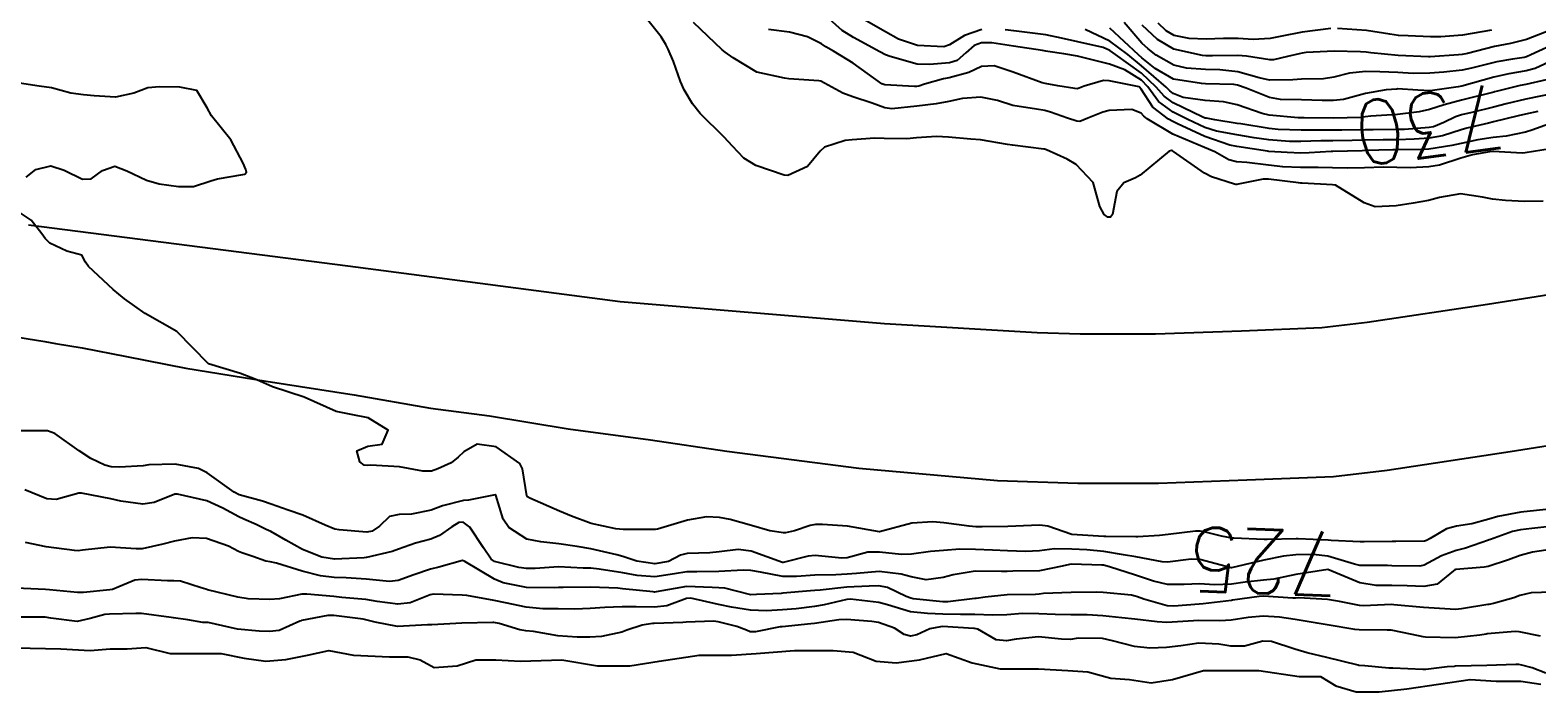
# Model space of a CAD drawing. Header units: metres. Extents: x 307586 to 320046, y 7427249 to 7434250.
# Drawn here: x 313210.7 to 313304.7, y 7432505.2 to 7432546.6 of the extents above; entities that cross this region are included whole.
import ezdxf
from ezdxf.enums import TextEntityAlignment as Align

# ---------------------------------------------------------------- set-up
doc = ezdxf.new("R2010")
doc.units = ezdxf.units.M
doc.header["$MEASUREMENT"] = 0
for name, color, linetype in [('Cotas', 45, 'Continuous'), ('Curvas de Nivel 1m', 11, 'Continuous'), ('Curvas de Nivel 5m', 15, 'Continuous'), ('Hidrografia', 140, 'Continuous'), ('Vias Primárias', 230, 'Continuous')]:
    doc.layers.add(name, color=color, linetype=linetype)
doc.styles.add('Style-STANDARD', font='STANDARD.shx')

msp = doc.modelspace()

# ---------------------------------------------------------------- linework, layer by layer
at = {"layer": 'Curvas de Nivel 1m', "flags": 128}
for points, elevation in [([(313305.126, 7432535.894), (313303.964, 7432535.877), (313302.783, 7432535.944), (313301.965, 7432536.025), (313301.329, 7432536.142), (313299.968, 7432536.348), (313298.662, 7432536.117), (313297.964, 7432535.932), (313297.017, 7432535.775), (313295.96, 7432535.596), (313294.644, 7432535.544), (313293.962, 7432535.786), (313292.174, 7432536.888), (313291.973, 7432536.912), (313290.078, 7432537.023), (313289.974, 7432537.026), (313289.864, 7432537.031), (313287.976, 7432537.275), (313287.642, 7432537.278), (313286.091, 7432536.959), (313286.003, 7432536.929), (313285.973, 7432536.927), (313285.947, 7432536.935), (313285.868, 7432536.962), (313284.419, 7432537.425), (313283.98, 7432537.654), (313282.061, 7432539.009), (313281.993, 7432539.047), (313281.938, 7432539.066), (313281.789, 7432539.013), (313279.978, 7432537.52), (313279.673, 7432537.346), (313278.959, 7432537.05), (313278.517, 7432536.505), (313278.248, 7432535.057), (313278.121, 7432534.888), (313277.95, 7432534.894), (313277.728, 7432535.062), (313277.46, 7432535.563), (313277.034, 7432537.069), (313275.984, 7432538.191), (313275.408, 7432538.51), (313274.134, 7432539.108), (313273.993, 7432539.137), (313273.963, 7432539.14), (313271.997, 7432539.384), (313271.686, 7432539.446), (313270.001, 7432539.726), (313269.397, 7432539.771), (313268.004, 7432539.898), (313267.254, 7432539.938), (313266.003, 7432539.85), (313265.411, 7432539.799), (313264.002, 7432539.819), (313263.416, 7432539.822), (313262, 7432539.724), (313261.567, 7432539.689), (313260.27, 7432539.276), (313259.99, 7432539.022), (313259.201, 7432538.068), (313257.975, 7432537.502), (313257.755, 7432537.522), (313255.981, 7432538.116), (313255.229, 7432538.575), (313254.538, 7432539.342), (313254.001, 7432539.894), (313252.52, 7432541.365), (313252.029, 7432541.967), (313251.504, 7432542.845), (313251.291, 7432543.381), (313250.837, 7432544.613), (313250.505, 7432545.394), (313250.372, 7432545.691), (313250.081, 7432546.17), (313249.072, 7432547.41)], 727), ([(313305.554, 7432539.173), (313303.995, 7432538.911), (313303.843, 7432538.904), (313301.996, 7432539.002), (313301.781, 7432538.988), (313300.719, 7432538.789), (313299.991, 7432538.59), (313298.651, 7432538.148), (313297.985, 7432538.032), (313296.838, 7432537.978), (313295.984, 7432537.992), (313295.157, 7432538.025), (313293.984, 7432537.987), (313292.911, 7432537.953), (313291.984, 7432537.985), (313291.087, 7432538.006), (313289.984, 7432537.989), (313288.874, 7432538.041), (313287.985, 7432538.153), (313286.62, 7432538.321), (313285.987, 7432538.347), (313285.498, 7432538.477), (313284.626, 7432538.981), (313283.997, 7432539.254), (313283.584, 7432539.409), (313282.009, 7432540.09), (313280.403, 7432541.034), (313280.201, 7432541.214), (313280.026, 7432541.388), (313279.46, 7432541.614), (313278.028, 7432541.558), (313277.637, 7432541.453), (313276.7, 7432541.073), (313276.215, 7432540.883), (313276.02, 7432540.889), (313275.442, 7432541.089), (313274.384, 7432541.462), (313274.027, 7432541.555), (313273.502, 7432541.642), (313272.03, 7432541.875), (313271.065, 7432542.176), (313270.035, 7432542.4), (313268.894, 7432542.312), (313268.032, 7432542.126), (313267.242, 7432541.976), (313266.029, 7432541.832), (313264.478, 7432541.673), (313264.028, 7432541.728), (313263.248, 7432542.02), (313262.034, 7432542.404), (313261.418, 7432542.64), (313260.276, 7432543.277), (313260.045, 7432543.39), (313259.909, 7432543.417), (313258.047, 7432543.546), (313257.779, 7432543.57), (313256.053, 7432543.965), (313254.568, 7432544.84), (313254.071, 7432545.21), (313253.888, 7432545.352), (313252.09, 7432547.059)], 728), ([(313305.515, 7432540.728), (313304.42, 7432540.341), (313304.015, 7432540.213), (313302.813, 7432539.96), (313302.009, 7432539.87), (313301.058, 7432539.733), (313300.003, 7432539.505), (313299.429, 7432539.378), (313297.998, 7432539.149), (313297.693, 7432539.127), (313295.997, 7432539.11), (313295.734, 7432539.106), (313293.996, 7432539.051), (313293.822, 7432539.046), (313291.995, 7432539), (313291.89, 7432538.996), (313290.529, 7432538.912), (313289.993, 7432538.896), (313289.154, 7432538.928), (313287.994, 7432539.001), (313287.925, 7432539.01), (313285.998, 7432539.311), (313285.563, 7432539.403), (313284.007, 7432539.932), (313282.294, 7432540.732), (313282.021, 7432540.87), (313281.732, 7432541.014), (313280.759, 7432541.758), (313280.041, 7432542.887), (313279.901, 7432543.041), (313278.048, 7432543.41), (313277.684, 7432543.428), (313276.484, 7432543.076), (313276.172, 7432542.948), (313276.041, 7432542.923), (313275.896, 7432542.937), (313274.825, 7432543.098), (313274.045, 7432543.241), (313273.866, 7432543.291), (313272.055, 7432543.951), (313270.855, 7432544.354), (313270.06, 7432544.312), (313269.284, 7432543.938), (313268.049, 7432543.592), (313267.696, 7432543.536), (313266.502, 7432543.195), (313266.155, 7432543.085), (313266.042, 7432543.065), (313265.898, 7432543.059), (313264.042, 7432543.162), (313263.852, 7432543.232), (313262.062, 7432544.515), (313260.83, 7432545.269), (313260.346, 7432545.547), (313260.077, 7432545.717), (313259.2, 7432546.171), (313258.085, 7432546.46), (313256.774, 7432546.625)], 729), ([(313270.087, 7432546.612), (313269, 7432546.254), (313268.078, 7432545.654), (313267.729, 7432545.531), (313266.077, 7432545.615), (313264.879, 7432546.016), (313264.085, 7432546.476), (313262.723, 7432547.244)], 731), ([(313305.981, 7432542.659), (313304.038, 7432542.263), (313302.824, 7432541.973), (313302.033, 7432541.776), (313300.674, 7432541.435), (313300.028, 7432541.279), (313299.663, 7432541.167), (313298.924, 7432540.811), (313298.287, 7432540.549), (313298.018, 7432540.497), (313296.474, 7432540.378), (313296.016, 7432540.367), (313294.518, 7432540.36), (313294.015, 7432540.356), (313292.559, 7432540.34), (313292.015, 7432540.336), (313290.588, 7432540.337), (313290.014, 7432540.337), (313288.576, 7432540.373), (313288.015, 7432540.427), (313286.258, 7432540.719), (313286.02, 7432540.756), (313284.636, 7432540.981), (313284.114, 7432541.079), (313284.024, 7432541.089), (313283.879, 7432541.136), (313282.033, 7432542.037), (313281.467, 7432542.448), (313280.969, 7432543.026), (313280.056, 7432543.883), (313278.434, 7432545.056), (313278.075, 7432545.299), (313277.654, 7432545.487), (313276.081, 7432545.84), (313275.058, 7432546.07), (313274.085, 7432546.296), (313272.751, 7432546.459), (313272.087, 7432546.535), (313271.555, 7432546.605)], 731), ([(313305.311, 7432543.475), (313304.05, 7432543.19), (313303.683, 7432543.119), (313302.278, 7432542.768), (313302.092, 7432542.72), (313302.042, 7432542.705), (313301.955, 7432542.685), (313300.037, 7432542.203), (313298.936, 7432541.909), (313298.031, 7432541.616), (313297.384, 7432541.471), (313296.028, 7432541.32), (313294.365, 7432541.204), (313294.026, 7432541.159), (313293.772, 7432541.126), (313292.025, 7432541.078), (313290.203, 7432541.096), (313290.025, 7432541.098), (313289.842, 7432541.105), (313288.026, 7432541.268), (313287.596, 7432541.375), (313286.033, 7432541.92), (313285.165, 7432542.104), (313284.035, 7432542.19), (313282.659, 7432542.381), (313282.039, 7432542.622), (313281.814, 7432542.786), (313281.587, 7432543.017), (313280.063, 7432544.354), (313279.211, 7432545.049), (313278.081, 7432545.893), (313276.55, 7432546.613)], 732), ([(313305.792, 7432544.724), (313304.622, 7432544.185), (313304.062, 7432544.035), (313302.973, 7432543.847), (313302.056, 7432543.636), (313301.379, 7432543.454), (313300.047, 7432543.078), (313299.817, 7432543.032), (313298.224, 7432542.818), (313298.071, 7432542.791), (313298.043, 7432542.791), (313297.31, 7432542.827), (313296.044, 7432542.904), (313295.983, 7432542.902), (313295.332, 7432542.851), (313294.04, 7432542.618), (313292.668, 7432542.252), (313292.036, 7432542.176), (313291.324, 7432542.189), (313290.036, 7432542.224), (313288.721, 7432542.248), (313288.037, 7432542.371), (313286.585, 7432542.955), (313286.046, 7432543.153), (313285.821, 7432543.188), (313284.046, 7432543.225), (313283.802, 7432543.237), (313282.051, 7432543.524), (313280.908, 7432544.179), (313280.07, 7432544.86), (313279.868, 7432545.042), (313278.089, 7432546.702)], 733), ([(313306.084, 7432545.821), (313304.36, 7432545.03), (313304.075, 7432544.912), (313303.945, 7432544.881), (313303.219, 7432544.759), (313302.236, 7432544.602), (313302.07, 7432544.567), (313300.654, 7432544.201), (313300.062, 7432544.08), (313298.923, 7432543.948), (313298.059, 7432543.886), (313297.012, 7432543.877), (313296.059, 7432543.93), (313294.937, 7432543.979), (313294.06, 7432543.987), (313293.039, 7432543.9), (313292.054, 7432543.637), (313291.421, 7432543.531), (313290.052, 7432543.508), (313289.5, 7432543.477), (313288.051, 7432543.463), (313287.399, 7432543.6), (313286.058, 7432543.976), (313284.945, 7432544.091), (313284.06, 7432544.115), (313282.867, 7432544.195), (313282.064, 7432544.396), (313280.962, 7432545.027), (313280.463, 7432545.42), (313280.08, 7432545.777), (313278.981, 7432547.051)], 734), ([(313291.878, 7432546.681), (313290.088, 7432546.463), (313288.82, 7432546.198), (313288.084, 7432546.052), (313287.03, 7432546.004), (313286.084, 7432546.05), (313285.168, 7432546.058), (313284.083, 7432546.022), (313283.028, 7432546.056), (313282.085, 7432546.241), (313281.598, 7432546.527), (313281.1, 7432547.025)], 736), ([(313301.902, 7432546.584), (313300.088, 7432546.265), (313298.74, 7432546.16), (313298.086, 7432546.159), (313296.704, 7432546.216), (313296.087, 7432546.254), (313295.56, 7432546.321), (313294.09, 7432546.564), (313292.289, 7432546.69)], 736), ([(313210.451, 7432537.387), (313211.04, 7432537.864), (313211.975, 7432538.101), (313212.809, 7432537.842), (313213.964, 7432537.267), (313214.496, 7432537.291), (313215.218, 7432537.811), (313215.976, 7432538.073), (313216.735, 7432537.792), (313217.964, 7432537.202), (313218.751, 7432536.982), (313219.959, 7432536.813), (313220.884, 7432536.821), (313221.964, 7432537.163), (313222.396, 7432537.297), (313223.971, 7432537.554), (313224.089, 7432537.59), (313224.202, 7432537.707), (313224.145, 7432537.878), (313223.978, 7432538.266), (313223.228, 7432539.718), (313222.015, 7432541.228), (313221.745, 7432541.734), (313221.094, 7432542.805), (313220.036, 7432543.026), (313218.759, 7432543.049), (313218.035, 7432542.97), (313217.167, 7432542.653), (313216.029, 7432542.386), (313214.681, 7432542.472), (313214.03, 7432542.549), (313213.225, 7432542.644), (313212.034, 7432542.971), (313211.26, 7432543.087), (313210.037, 7432543.263)], 726), ([(313305.697, 7432516.685), (313303.73, 7432516.469), (313302.296, 7432516.196), (313301.726, 7432516.03), (313300.669, 7432515.733), (313299.721, 7432515.586), (313299.097, 7432515.429), (313298.079, 7432514.816), (313297.839, 7432514.691), (313297.71, 7432514.657), (313295.921, 7432514.627), (313295.71, 7432514.625), (313293.957, 7432514.619), (313293.709, 7432514.622), (313291.897, 7432514.701), (313291.71, 7432514.713), (313289.828, 7432514.801), (313289.711, 7432514.804), (313287.89, 7432514.758), (313287.71, 7432514.756), (313285.828, 7432514.842), (313285.711, 7432514.851), (313285.039, 7432514.97), (313283.976, 7432515.247), (313283.716, 7432515.282), (313283.436, 7432515.273), (313281.714, 7432515.075), (313281.181, 7432515.018), (313279.821, 7432514.928), (313279.711, 7432514.928), (313277.826, 7432514.944), (313277.711, 7432514.95), (313275.713, 7432515.08), (313274.201, 7432515.586), (313273.718, 7432515.65), (313273.189, 7432515.644), (313271.717, 7432515.579), (313270.111, 7432515.548), (313269.717, 7432515.55), (313269.296, 7432515.586), (313267.719, 7432515.8), (313267.034, 7432515.872), (313265.719, 7432515.776), (313263.713, 7432515.23), (313261.716, 7432515.585), (313260.137, 7432515.694), (313259.717, 7432515.695), (313259.369, 7432515.631), (313258.39, 7432515.293), (313257.833, 7432515.177), (313257.711, 7432515.173), (313256.867, 7432515.308), (313255.716, 7432515.627), (313254.392, 7432516.012), (313253.721, 7432516.144), (313252.901, 7432516.179), (313251.719, 7432515.957), (313249.84, 7432515.398), (313249.733, 7432515.379), (313249.713, 7432515.374), (313247.758, 7432515.374), (313247.712, 7432515.377), (313247.255, 7432515.425), (313245.716, 7432515.769), (313244.483, 7432516.221), (313243.723, 7432516.521), (313241.876, 7432517.344), (313241.732, 7432517.427), (313241.705, 7432517.463), (313241.697, 7432517.491), (313241.426, 7432519.171), (313241.251, 7432519.498), (313239.768, 7432520.548), (313238.582, 7432520.721), (313237.763, 7432520.239), (313237.403, 7432519.899), (313236.969, 7432519.548), (313236.14, 7432519.165), (313235.748, 7432519.036), (313235.205, 7432519.025), (313233.75, 7432519.299), (313231.958, 7432519.401), (313231.751, 7432519.388), (313231.54, 7432519.402), (313231.264, 7432519.617), (313231.084, 7432520.299), (313231.768, 7432520.587), (313232.659, 7432520.712), (313233.031, 7432521.598), (313231.79, 7432522.362), (313230.725, 7432522.559), (313229.794, 7432522.765), (313227.803, 7432523.66), (313225.809, 7432524.296), (313224.844, 7432524.726), (313223.817, 7432525.121), (313221.823, 7432525.73), (313219.853, 7432527.76), (313217.864, 7432528.88), (313216.571, 7432529.793), (313215.882, 7432530.373), (313214.325, 7432531.824), (313214.155, 7432532.076), (313213.91, 7432532.512), (313212.98, 7432532.771), (313211.917, 7432533.282), (313211.623, 7432533.557), (313211.415, 7432533.858), (313210.765, 7432534.701), (313209.937, 7432535.255)], 726), ([(313305.704, 7432514.149), (313304.468, 7432513.972), (313303.698, 7432513.765), (313302.968, 7432513.483), (313301.687, 7432513.067), (313301.437, 7432513.023), (313299.684, 7432512.886), (313299.616, 7432512.869), (313299.532, 7432512.802), (313298.517, 7432511.969), (313297.673, 7432511.818), (313296.646, 7432511.857), (313295.673, 7432511.882), (313294.697, 7432511.879), (313293.675, 7432512.044), (313291.683, 7432512.89), (313289.68, 7432512.579), (313288.321, 7432512.289), (313287.676, 7432512.209), (313286.536, 7432512.09), (313285.673, 7432511.969), (313284.622, 7432511.925), (313283.673, 7432511.982), (313282.715, 7432511.957), (313281.672, 7432511.955), (313280.814, 7432512.162), (313279.678, 7432512.535), (313278.052, 7432513.056), (313277.684, 7432513.154), (313277.582, 7432513.164), (313275.685, 7432513.214), (313275.56, 7432513.206), (313275.103, 7432513.089), (313273.68, 7432512.802), (313272.031, 7432512.775), (313271.679, 7432512.77), (313271.31, 7432512.766), (313269.679, 7432512.776), (313268.299, 7432512.552), (313267.675, 7432512.379), (313266.617, 7432512.247), (313265.675, 7432512.423), (313265.066, 7432512.599), (313263.678, 7432512.751), (313262.278, 7432512.643), (313261.676, 7432512.585), (313260.968, 7432512.553), (313259.675, 7432512.528), (313258.526, 7432512.44), (313257.674, 7432512.458), (313256.269, 7432512.722), (313255.678, 7432512.826), (313255.188, 7432512.838), (313253.677, 7432512.754), (313252.297, 7432512.744), (313251.677, 7432512.738), (313250.901, 7432512.608), (313249.673, 7432512.431), (313248.569, 7432512.516), (313247.675, 7432512.67), (313246.201, 7432512.911), (313245.678, 7432512.96), (313245.209, 7432512.978), (313243.679, 7432513.042), (313242.218, 7432512.944), (313241.677, 7432512.941), (313241.2, 7432513.019), (313239.682, 7432513.39), (313239.47, 7432513.522), (313238.986, 7432514.235), (313238.138, 7432515.536), (313237.716, 7432515.832), (313237.444, 7432515.815), (313237.001, 7432515.547), (313236.247, 7432515.013), (313235.701, 7432514.79), (313234.738, 7432514.534), (313233.691, 7432514.149), (313233.278, 7432514.005), (313231.683, 7432513.63), (313231.666, 7432513.627), (313231.538, 7432513.612), (313229.682, 7432513.533), (313228.896, 7432513.648), (313227.69, 7432514.145), (313226.658, 7432514.711), (313225.706, 7432515.249), (313225.418, 7432515.394), (313224.804, 7432515.694), (313224.026, 7432516.023), (313223.71, 7432516.166), (313222.716, 7432516.722), (313221.724, 7432517.167), (313219.887, 7432517.601), (313219.73, 7432517.59), (313218.424, 7432517.072), (313217.721, 7432516.963), (313216.359, 7432517.158), (313215.725, 7432517.296), (313213.905, 7432517.653), (313213.73, 7432517.649), (313212.312, 7432517.256), (313211.725, 7432517.303), (313210.37, 7432517.87)], 724), ([(313305.67, 7432511.459), (313304.366, 7432511.435), (313303.668, 7432511.252), (313303.296, 7432511.124), (313302.021, 7432510.766), (313301.725, 7432510.706), (313301.662, 7432510.692), (313300.032, 7432510.419), (313299.657, 7432510.39), (313297.983, 7432510.491), (313297.658, 7432510.521), (313295.812, 7432510.688), (313295.661, 7432510.693), (313293.908, 7432510.617), (313293.659, 7432510.632), (313292.404, 7432510.883), (313291.664, 7432511.002), (313289.866, 7432511.118), (313289.665, 7432511.098), (313289.496, 7432511.09), (313287.666, 7432511.214), (313287.401, 7432511.208), (313285.732, 7432510.959), (313285.672, 7432510.95), (313283.914, 7432510.731), (313283.659, 7432510.713), (313282.07, 7432510.592), (313281.657, 7432510.615), (313280.193, 7432511.032), (313279.801, 7432511.175), (313279.665, 7432511.223), (313279.428, 7432511.279), (313277.667, 7432511.448), (313277.265, 7432511.466), (313275.667, 7432511.452), (313273.937, 7432511.378), (313273.665, 7432511.349), (313273.445, 7432511.333), (313271.665, 7432511.295), (313270.307, 7432511.15), (313269.741, 7432511.079), (313269.662, 7432511.071), (313267.978, 7432510.857), (313267.658, 7432510.859), (313265.799, 7432511.061), (313265.661, 7432511.087), (313265.368, 7432511.204), (313264.213, 7432511.767), (313263.669, 7432511.861), (313263.059, 7432511.846), (313261.668, 7432511.782), (313259.995, 7432511.604), (313259.666, 7432511.576), (313259.392, 7432511.557), (313257.664, 7432511.398), (313257.57, 7432511.395), (313256.017, 7432511.316), (313255.682, 7432511.301), (313255.663, 7432511.301), (313255.581, 7432511.321), (313254.048, 7432511.725), (313253.667, 7432511.745), (313253.259, 7432511.762), (313251.667, 7432511.824), (313249.759, 7432511.494), (313249.664, 7432511.478), (313249.583, 7432511.482), (313247.666, 7432511.684), (313247.375, 7432511.714), (313245.666, 7432511.789), (313243.969, 7432511.768), (313243.666, 7432511.764), (313243.388, 7432511.75), (313241.666, 7432511.769), (313240.209, 7432512.052), (313239.671, 7432512.279), (313237.827, 7432513.394), (313237.682, 7432513.44), (313236.194, 7432513.039), (313235.676, 7432512.9), (313234.647, 7432512.55), (313233.669, 7432512.193), (313233.12, 7432512.144), (313231.67, 7432512.291), (313230.406, 7432512.364), (313229.67, 7432512.393), (313228.821, 7432512.499), (313227.674, 7432512.773), (313226.066, 7432513.289), (313225.68, 7432513.364), (313225.402, 7432513.406), (313224.594, 7432513.696), (313223.902, 7432513.922), (313223.686, 7432514.017), (313223.067, 7432514.338), (313221.694, 7432514.818), (313220.81, 7432514.859), (313219.692, 7432514.659), (313218.981, 7432514.476), (313217.687, 7432514.175), (313217.3, 7432514.171), (313215.688, 7432514.286), (313213.95, 7432514.09), (313213.685, 7432514.058), (313213.452, 7432514.065), (313211.688, 7432514.309), (313210.403, 7432514.582)], 723), ([(313304.962, 7432508.73), (313303.637, 7432508.995), (313303.386, 7432509.003), (313301.634, 7432508.859), (313301.558, 7432508.847), (313301.176, 7432508.777), (313299.631, 7432508.615), (313297.785, 7432508.665), (313297.632, 7432508.683), (313296.956, 7432508.827), (313295.637, 7432509.085), (313295.379, 7432509.102), (313293.637, 7432509.109), (313293.376, 7432509.134), (313291.641, 7432509.426), (313291.019, 7432509.523), (313289.645, 7432509.753), (313288.668, 7432509.909), (313287.648, 7432509.977), (313286.706, 7432509.89), (313285.644, 7432509.718), (313284.942, 7432509.672), (313283.644, 7432509.698), (313282.973, 7432509.667), (313281.641, 7432509.578), (313281.039, 7432509.622), (313279.644, 7432509.792), (313278.819, 7432509.874), (313277.647, 7432510.001), (313276.665, 7432510.052), (313275.648, 7432510.059), (313274.661, 7432510.081), (313273.648, 7432510.125), (313272.638, 7432510.13), (313271.647, 7432510.06), (313270.754, 7432510.035), (313269.647, 7432510.07), (313268.749, 7432510.066), (313267.647, 7432510.098), (313266.697, 7432510.139), (313265.648, 7432510.236), (313264.204, 7432510.672), (313263.657, 7432510.823), (313261.885, 7432511.022), (313261.659, 7432511.001), (313260.256, 7432510.669), (313259.652, 7432510.565), (313258.504, 7432510.437), (313257.649, 7432510.363), (313256.653, 7432510.305), (313255.648, 7432510.339), (313254.465, 7432510.524), (313253.653, 7432510.708), (313251.936, 7432511.09), (313251.658, 7432511.069), (313250.432, 7432510.608), (313249.65, 7432510.523), (313248.508, 7432510.554), (313247.65, 7432510.549), (313246.56, 7432510.52), (313245.648, 7432510.453), (313244.696, 7432510.406), (313243.647, 7432510.426), (313242.689, 7432510.438), (313241.649, 7432510.54), (313240.354, 7432510.807), (313239.654, 7432510.953), (313237.94, 7432511.256), (313237.659, 7432511.289), (313235.867, 7432511.351), (313235.659, 7432511.31), (313234.42, 7432510.81), (313233.65, 7432510.717), (313232.361, 7432510.894), (313231.654, 7432511.004), (313230.147, 7432511.141), (313229.656, 7432511.19), (313227.966, 7432511.349), (313227.658, 7432511.336), (313226.265, 7432511.062), (313225.653, 7432511.002), (313224.293, 7432511.061), (313223.654, 7432511.148), (313221.771, 7432511.619), (313221.662, 7432511.65), (313221.371, 7432511.734), (313220.067, 7432512.154), (313219.667, 7432512.184), (313219.262, 7432512.169), (313217.668, 7432512.253), (313217.232, 7432512.219), (313216.229, 7432511.794), (313215.822, 7432511.637), (313215.66, 7432511.612), (313214.032, 7432511.449), (313213.657, 7432511.438), (313211.896, 7432511.611), (313211.66, 7432511.632), (313209.823, 7432511.715)], 722), ([(313305.291, 7432506.406), (313304.443, 7432506.738), (313303.786, 7432506.919), (313303.615, 7432506.944), (313303.42, 7432506.947), (313301.614, 7432506.881), (313299.649, 7432506.836), (313299.613, 7432506.837), (313299.581, 7432506.833), (313299.125, 7432506.805), (313297.794, 7432506.635), (313297.611, 7432506.631), (313295.738, 7432506.712), (313295.612, 7432506.714), (313295.483, 7432506.713), (313293.987, 7432506.864), (313293.635, 7432506.891), (313293.613, 7432506.893), (313293.584, 7432506.899), (313291.618, 7432507.393), (313290.387, 7432507.674), (313289.623, 7432507.91), (313288.169, 7432508.393), (313287.627, 7432508.398), (313286.48, 7432508.096), (313285.624, 7432508.101), (313284.873, 7432508.219), (313283.626, 7432508.279), (313282.507, 7432508.118), (313281.623, 7432508.003), (313280.577, 7432507.98), (313279.623, 7432508.081), (313278.245, 7432508.435), (313277.628, 7432508.57), (313276.113, 7432508.591), (313275.627, 7432508.519), (313275.068, 7432508.529), (313273.629, 7432508.673), (313272.224, 7432508.527), (313271.626, 7432508.428), (313270.985, 7432508.498), (313269.836, 7432509.157), (313269.634, 7432509.201), (313269.587, 7432509.207), (313267.635, 7432509.316), (313267.503, 7432509.313), (313266.839, 7432509.188), (313266.028, 7432508.797), (313265.628, 7432508.726), (313265.244, 7432508.821), (313264.64, 7432509.215), (313263.638, 7432509.567), (313263.232, 7432509.641), (313261.641, 7432509.766), (313261.164, 7432509.733), (313259.637, 7432509.522), (313259.421, 7432509.497), (313257.633, 7432509.311), (313257.506, 7432509.301), (313255.957, 7432508.99), (313255.63, 7432508.996), (313255.398, 7432509.09), (313254.8, 7432509.332), (313253.637, 7432509.615), (313253.337, 7432509.654), (313251.636, 7432509.595), (313251.425, 7432509.584), (313249.635, 7432509.515), (313249.526, 7432509.51), (313248.894, 7432509.407), (313247.942, 7432509.105), (313247.629, 7432508.98), (313246.362, 7432508.696), (313245.625, 7432508.664), (313244.824, 7432508.651), (313243.626, 7432508.74), (313242.106, 7432509.008), (313241.629, 7432509.059), (313241.252, 7432509.118), (313239.967, 7432509.515), (313239.634, 7432509.577), (313239.576, 7432509.579), (313237.633, 7432509.54), (313235.763, 7432509.428), (313235.632, 7432509.43), (313235.49, 7432509.421), (313233.63, 7432509.317), (313232.22, 7432509.604), (313231.635, 7432509.751), (313231.471, 7432509.777), (313229.638, 7432510.003), (313229.275, 7432510.007), (313227.633, 7432509.695), (313227.607, 7432509.686), (313227.524, 7432509.661), (313226.236, 7432509.065), (313225.626, 7432509.005), (313224.976, 7432509.039), (313223.627, 7432509.161), (313221.796, 7432509.564), (313221.631, 7432509.577), (313221.469, 7432509.571), (313220.534, 7432509.746), (313219.635, 7432509.875), (313219.5, 7432509.896), (313217.638, 7432510.136), (313217.283, 7432510.139), (313215.637, 7432510.103), (313215.364, 7432510.077), (313214.446, 7432509.818), (313213.631, 7432509.641), (313211.98, 7432509.847), (313211.634, 7432509.899), (313211.582, 7432509.902), (313209.633, 7432509.913)], 721)]:
    msp.add_lwpolyline(points, dxfattribs=dict(at, elevation=elevation))
at = {"layer": 'Curvas de Nivel 5m', "flags": 128}
for points, elevation in [([(313304.785, 7432541.493), (313304.029, 7432541.33), (313303.562, 7432541.22), (313302.024, 7432540.85), (313301.709, 7432540.775), (313300.356, 7432540.457), (313300.016, 7432540.361), (313298.837, 7432539.985), (313298.008, 7432539.827), (313297.074, 7432539.762), (313296.006, 7432539.738), (313295.129, 7432539.731), (313294.005, 7432539.704), (313293.194, 7432539.689), (313292.005, 7432539.671), (313291.249, 7432539.656), (313290.003, 7432539.623), (313289.3, 7432539.63), (313288.005, 7432539.731), (313287.096, 7432539.859), (313286.009, 7432540.032), (313284.729, 7432540.263), (313284.015, 7432540.491), (313282.955, 7432541.001), (313282.027, 7432541.466), (313281.124, 7432542.114), (313280.451, 7432543.034), (313280.049, 7432543.453), (313279.017, 7432544.092), (313278.064, 7432544.459), (313276.231, 7432544.918), (313276.071, 7432544.948), (313275.209, 7432545.093), (313274.216, 7432545.25), (313274.075, 7432545.272), (313273.88, 7432545.307), (313272.077, 7432545.588), (313270.707, 7432545.778), (313270.079, 7432545.783), (313269.621, 7432545.621), (313269.093, 7432545.17), (313268.554, 7432544.687), (313268.063, 7432544.541), (313266.817, 7432544.437), (313266.062, 7432544.459), (313264.362, 7432544.932), (313264.07, 7432545.046), (313263.717, 7432545.234), (313262.082, 7432546.111), (313261.373, 7432546.548), (313260.576, 7432547.273)], 730), ([(313305.952, 7432546.722), (313304.085, 7432546), (313303.087, 7432545.756), (313302.081, 7432545.556), (313300.402, 7432545.121), (313300.075, 7432545.055), (313299.845, 7432545.032), (313298.074, 7432544.922), (313297.972, 7432544.923), (313296.075, 7432545.004), (313294.374, 7432545.163), (313294.076, 7432545.198), (313293.719, 7432545.231), (313292.077, 7432545.264), (313290.334, 7432545.175), (313290.075, 7432545.144), (313289.891, 7432545.106), (313289.172, 7432544.929), (313288.287, 7432544.72), (313288.07, 7432544.717), (313286.619, 7432544.955), (313286.073, 7432545.002), (313284.479, 7432544.984), (313284.091, 7432544.971), (313284.073, 7432544.972), (313283.857, 7432544.992), (313282.077, 7432545.385), (313281.048, 7432545.991), (313280.091, 7432546.887)], 735), ([(313305.722, 7432515.594), (313304.422, 7432515.441), (313303.719, 7432515.367), (313303.217, 7432515.256), (313301.834, 7432514.769), (313301.748, 7432514.734), (313301.712, 7432514.717), (313300.276, 7432514.22), (313299.702, 7432514.07), (313298.775, 7432513.731), (313297.688, 7432513.153), (313297.425, 7432513.084), (313295.687, 7432513.12), (313295.404, 7432513.128), (313293.687, 7432513.137), (313293.352, 7432513.209), (313291.695, 7432513.71), (313290.774, 7432513.827), (313289.696, 7432513.8), (313288.909, 7432513.713), (313287.691, 7432513.464), (313287.263, 7432513.37), (313285.683, 7432512.982), (313285.658, 7432512.985), (313283.691, 7432513.504), (313283.152, 7432513.535), (313281.688, 7432513.343), (313281.34, 7432513.363), (313279.693, 7432513.681), (313278.932, 7432513.81), (313277.697, 7432514.005), (313276.654, 7432514.115), (313275.699, 7432514.162), (313274.629, 7432514.166), (313273.697, 7432514.056), (313272.814, 7432514.001), (313271.697, 7432514.043), (313270.757, 7432514.084), (313269.698, 7432514.145), (313268.712, 7432514.156), (313267.696, 7432514.081), (313266.881, 7432514.002), (313265.693, 7432513.839), (313265.083, 7432513.818), (313263.694, 7432513.978), (313262.965, 7432513.966), (313261.689, 7432513.623), (313261.352, 7432513.591), (313259.69, 7432513.754), (313259.253, 7432513.721), (313257.683, 7432513.322), (313257.656, 7432513.327), (313255.694, 7432514.039), (313254.884, 7432514.143), (313253.692, 7432513.987), (313253.124, 7432513.923), (313251.69, 7432513.875), (313251.291, 7432513.774), (313250.526, 7432513.387), (313249.681, 7432513.246), (313248.558, 7432513.411), (313247.687, 7432513.699), (313247.307, 7432513.806), (313245.694, 7432514.169), (313244.827, 7432514.322), (313243.698, 7432514.491), (313242.574, 7432514.607), (313241.702, 7432514.779), (313240.576, 7432515.507), (313240.225, 7432516.02), (313239.755, 7432517.52), (313239.71, 7432517.543), (313239.604, 7432517.521), (313238.049, 7432517.217), (313237.729, 7432517.195), (313236.423, 7432516.856), (313235.723, 7432516.592), (313234.484, 7432516.342), (313233.72, 7432516.32), (313233.124, 7432516.19), (313232.502, 7432515.602), (313232.043, 7432515.271), (313231.707, 7432515.215), (313229.988, 7432515.357), (313229.709, 7432515.403), (313229.11, 7432515.646), (313227.719, 7432516.288), (313226.802, 7432516.589), (313225.726, 7432516.975), (313225.193, 7432517.156), (313223.731, 7432517.55), (313223.418, 7432517.713), (313221.745, 7432518.928), (313221.199, 7432519.19), (313219.75, 7432519.468), (313218.106, 7432519.42), (313217.749, 7432519.368), (313216.274, 7432519.268), (313215.748, 7432519.307), (313215.349, 7432519.406), (313214.479, 7432519.819), (313213.76, 7432520.302), (313212.238, 7432521.383), (313211.778, 7432521.555), (313210.112, 7432521.541)], 725)]:
    msp.add_lwpolyline(points, dxfattribs=dict(at, elevation=elevation))
at = {"layer": 'Hidrografia', "elevation": 691.818}
msp.add_lwpolyline([(313208.769, 7432508.022), (313212.615, 7432507.926), (313214.442, 7432507.83), (313215.692, 7432507.926), (313216.749, 7432507.926), (313217.903, 7432508.022), (313219.441, 7432507.638), (313221.076, 7432507.638), (313222.614, 7432507.638), (313224.056, 7432507.35), (313225.402, 7432507.157), (313226.652, 7432507.253), (313227.998, 7432507.542), (313229.344, 7432507.83), (313230.882, 7432507.542), (313233.119, 7432507.438), (313234.273, 7432507.438), (313235.042, 7432507.245), (313235.907, 7432506.765), (313237.35, 7432506.861), (313238.503, 7432507.245), (313239.753, 7432507.245), (313241.291, 7432507.149), (313243.887, 7432507.245), (313246.098, 7432506.861), (313248.117, 7432506.861), (313249.944, 7432507.149), (313252.444, 7432507.534), (313254.463, 7432507.534), (313256.001, 7432507.63), (313258.405, 7432507.822), (313259.751, 7432507.822), (313260.808, 7432507.822), (313262.058, 7432507.726), (313263.5, 7432507.149), (313264.75, 7432507.053), (313266.192, 7432507.245), (313267.863, 7432507.637), (313269.497, 7432507.061), (313271.228, 7432506.676), (313273.632, 7432506.676), (313275.458, 7432506.58), (313276.708, 7432506.484), (313278.15, 7432506.1), (313279.304, 7432506.004), (313280.65, 7432505.812), (313281.996, 7432506.004), (313283.919, 7432506.58), (313285.938, 7432506.58), (313287.38, 7432506.58), (313289.888, 7432506.2), (313291.234, 7432506.2), (313292.195, 7432505.623), (313293.445, 7432505.239), (313294.887, 7432505.239), (313296.618, 7432505.431), (313300.56, 7432506.008), (313302.194, 7432505.912), (313303.732, 7432505.912), (313304.982, 7432505.719)], dxfattribs=at)
at = {"layer": 'Vias Primárias'}
for points in [[(313210.584, 7432534.421), (313230.525, 7432531.859), (313247.527, 7432529.628), (313264.013, 7432528.254), (313273.542, 7432527.688), (313276.233, 7432527.6), (313280.936, 7432527.609), (313286.288, 7432527.804), (313291.306, 7432528), (313294.149, 7432528.332), (313301.645, 7432529.468), (313308.12, 7432530.492), (313317.669, 7432532.712), (313324.243, 7432534.383), (313331.283, 7432536.838), (313335.967, 7432538.797), (313339.448, 7432540.482), (313343.112, 7432542.67), (313347.343, 7432545.279), (313350.439, 7432547.579), (313353.84, 7432550.368), (313357.517, 7432553.742), (313362.488, 7432559.579)], [(313210.584, 7432534.421), (313230.525, 7432531.859), (313247.527, 7432529.628), (313264.013, 7432528.254), (313273.542, 7432527.688), (313276.233, 7432527.6), (313280.936, 7432527.609), (313286.288, 7432527.804), (313291.306, 7432528), (313294.149, 7432528.332), (313301.645, 7432529.468), (313308.12, 7432530.492), (313317.669, 7432532.712), (313324.243, 7432534.383), (313331.283, 7432536.838), (313335.967, 7432538.797), (313339.448, 7432540.482), (313343.112, 7432542.67), (313347.343, 7432545.279), (313350.439, 7432547.579), (313353.84, 7432550.368), (313357.517, 7432553.742), (313362.488, 7432559.579)], [(313207.571, 7432527.781), (313211.619, 7432527.126), (313212.266, 7432527.014), (313213.93, 7432526.728), (313216.699, 7432526.196), (313220.4, 7432525.456), (313225.419, 7432524.658), (313230.907, 7432523.795), (313235.688, 7432522.967), (313239.363, 7432522.493), (313244.262, 7432521.672), (313249.405, 7432520.979), (313254.175, 7432520.283), (313262.413, 7432519.213), (313271.065, 7432518.443), (313276.089, 7432518.278), (313281.115, 7432518.288), (313286.639, 7432518.489), (313292.03, 7432518.7), (313295.389, 7432519.092), (313303.071, 7432520.257), (313309.906, 7432521.337)], [(313207.571, 7432527.781), (313211.619, 7432527.126), (313212.266, 7432527.014), (313213.93, 7432526.728), (313216.699, 7432526.196), (313220.4, 7432525.456), (313225.419, 7432524.658), (313230.907, 7432523.795), (313235.688, 7432522.967), (313239.363, 7432522.493), (313244.262, 7432521.672), (313249.405, 7432520.979), (313254.175, 7432520.283), (313262.413, 7432519.213), (313271.065, 7432518.443), (313276.089, 7432518.278), (313281.115, 7432518.288), (313286.639, 7432518.489), (313292.03, 7432518.7), (313295.389, 7432519.092), (313303.071, 7432520.257), (313309.906, 7432521.337)]]:
    msp.add_lwpolyline(points, dxfattribs=at)

# ---------------------------------------------------------------- texts
at = {"layer": 'Cotas', "style": 'Style-STANDARD'}
for s, rotation, p in [('730', 187.49161, (313298.023, 7432540.663, 730)), ('725', 178.06689, (313287.691, 7432513.389, 725))]:
    msp.add_text(s, height=4, rotation=rotation, dxfattribs=at).set_placement(p, align=Align.MIDDLE_CENTER)

doc.saveas('drawing.dxf')
